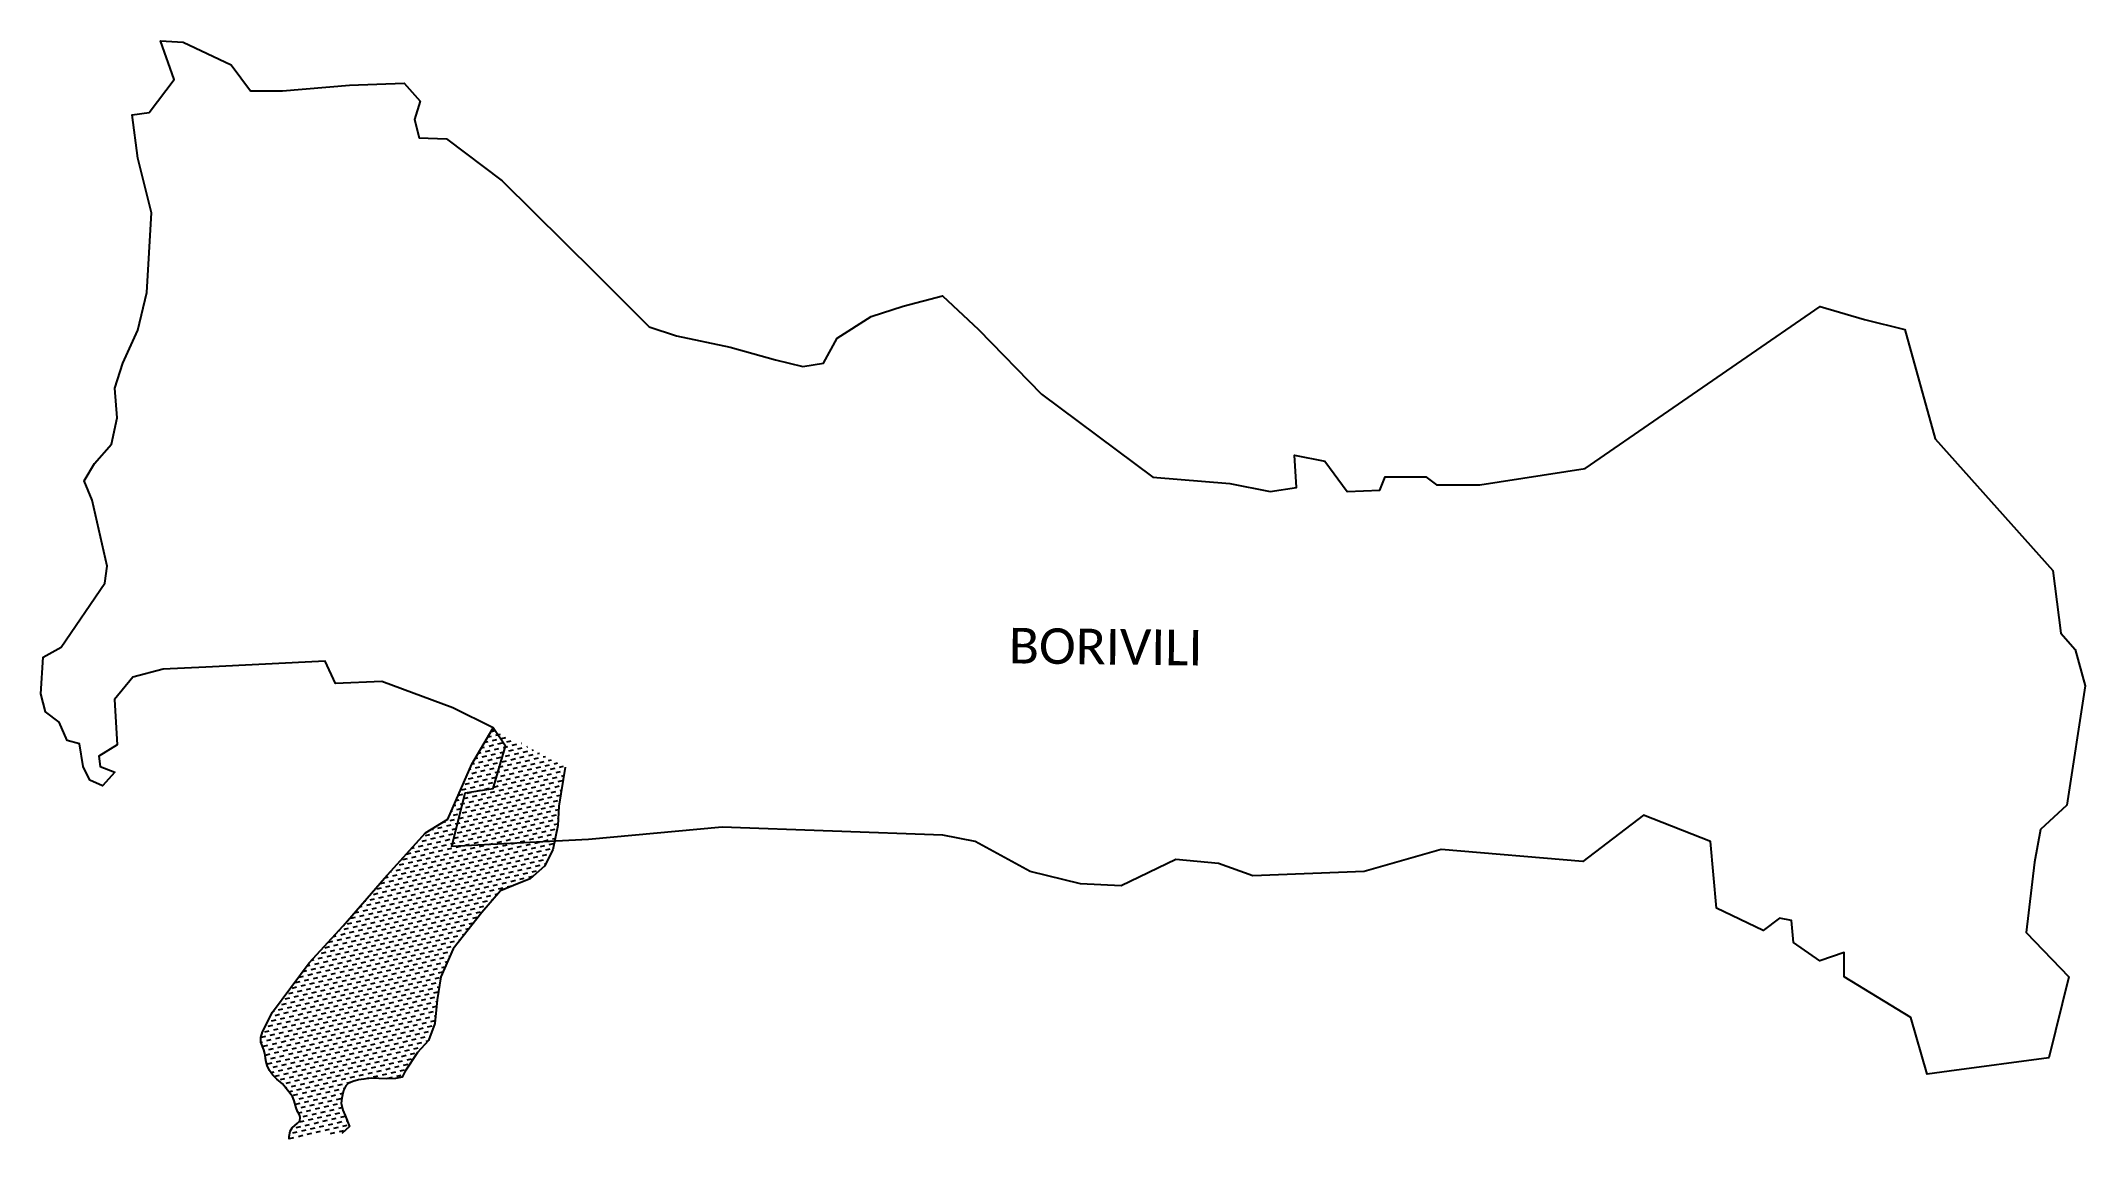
# Model space of a CAD drawing. Header units: metres. Extents: x 266208 to 280437, y 2123940 to 2131586.
import ezdxf

# ---------------------------------------------------------------- set-up
doc = ezdxf.new("R2010")
doc.units = ezdxf.units.M
for name, color, linetype in [('CREEK', 132, 'Continuous'), ('village', 3, 'Continuous'), ('VILLAGE NAME', 250, 'Continuous')]:
    doc.layers.add(name, color=color, linetype=linetype)

msp = doc.modelspace()

# ---------------------------------------------------------------- hatches: boundary and pattern name
at = {"layer": 'CREEK'}
h = msp.add_hatch(dxfattribs=at)
h.set_pattern_fill('DASH', color=256, scale=10, angle=13)
h.paths.add_polyline_path([(268311, 2125424), (268076, 2125167), (267820, 2124824), (267750, 2124687), (267739, 2124648), (267738, 2124615), (267760, 2124562), (267766, 2124535), (267768, 2124521), (267774, 2124487), (267783, 2124453), (267798, 2124417), (267822, 2124384), (267851, 2124357), (267889, 2124324), (267924, 2124280), (267960, 2124236), (267970, 2124206), (267984, 2124158), (267995, 2124131), (268006, 2124114), (268011, 2124103), (268013, 2124090), (268011, 2124066), (267995, 2124051), (267956, 2124018), (267943, 2123994), (267935, 2123959), (267935, 2123940), (268059, 2123972), (268303, 2123978), (268355, 2124027), (268325, 2124105), (268310, 2124142), (268299, 2124190), (268303, 2124225), (268307, 2124249), (268315, 2124279), (268331, 2124310), (268347, 2124327), (268379, 2124342), (268418, 2124353), (268508, 2124364), (268611, 2124359), (268677, 2124362), (268723, 2124371), (268744, 2124414), (268830, 2124543), (268905, 2124627), (268951, 2124744), (268966, 2124910), (268991, 2125070), (269077, 2125265), (269277, 2125518), (269407, 2125669), (269537, 2125722), (269614, 2125753), (269714, 2125841), (269772, 2125954), (269806, 2126124), (269813, 2126259), (269857, 2126529), (269357, 2126803), (269208, 2126550), (269041, 2126167), (268885, 2126072), (268599, 2125757)])
h.paths.add_polyline_path([(268379, 2125014), (268694, 2125014), (268694, 2125087), (268379, 2125087)], flags=24)

# ---------------------------------------------------------------- linework, layer by layer
at = {"layer": 'CREEK', "flags": 128}
for points in [[(267935, 2123940), (267935, 2123959), (267943, 2123994), (267956, 2124018), (267995, 2124051), (268011, 2124066), (268013, 2124090), (268011, 2124103), (268006, 2124114), (267995, 2124131), (267984, 2124158), (267970, 2124206), (267960, 2124236), (267924, 2124280), (267889, 2124324), (267851, 2124357), (267822, 2124384), (267798, 2124417), (267783, 2124453), (267774, 2124487), (267768, 2124521), (267766, 2124535), (267760, 2124562), (267738, 2124615), (267739, 2124648), (267750, 2124687), (267820, 2124824), (268076, 2125167), (268311, 2125424), (268599, 2125757), (268885, 2126072), (269041, 2126167), (269208, 2126550), (269357, 2126803)], [(269857, 2126529), (269813, 2126259), (269813, 2126259), (269806, 2126124), (269772, 2125954), (269714, 2125841), (269614, 2125753), (269537, 2125722), (269407, 2125669), (269277, 2125518), (269077, 2125265), (268991, 2125070), (268966, 2124910), (268951, 2124744), (268905, 2124627), (268830, 2124543), (268744, 2124414), (268723, 2124371), (268677, 2124362), (268611, 2124359), (268508, 2124364), (268418, 2124353), (268379, 2124342), (268347, 2124327), (268331, 2124310), (268315, 2124279), (268307, 2124249), (268303, 2124225), (268299, 2124190), (268310, 2124142), (268325, 2124105), (268355, 2124027), (268303, 2123978)]]:
    msp.add_lwpolyline(points, dxfattribs=at)
at = {"layer": 'village', "color": 3, "true_color": 0x00ff00}
msp.add_polyline3d([(279491, 2124412, 0), (279338, 2124392, 0), (279225, 2124787, 0), (278760, 2125069, 0), (278760, 2125238, 0), (278591, 2125181, 0), (278407, 2125308, 0), (278393, 2125463, 0), (278309, 2125477, 0), (278196, 2125393, 0), (277872, 2125548, 0), (277829, 2126013, 0), (277364, 2126196, 0), (276941, 2125872, 0), (275955, 2125957, 0), (275419, 2125802, 0), (274644, 2125773, 0), (274404, 2125858, 0), (274108, 2125886, 0), (273727, 2125703, 0), (273445, 2125717, 0), (273093, 2125802, 0), (272712, 2126013, 0), (272487, 2126055, 0), (270950, 2126112, 0), (270020, 2126027, 0), (269069, 2125976, 0), (269160, 2126351, 0), (269357, 2126380, 0), (269442, 2126676, 0), (269357, 2126803, 0), (269075, 2126943, 0), (268582, 2127127, 0), (268258, 2127113, 0), (268187, 2127268, 0), (267356, 2127225, 0), (267059, 2127211, 0), (266848, 2127155, 0), (266721, 2127000, 0), (266739, 2126684, 0), (266612, 2126605, 0), (266620, 2126534, 0), (266723, 2126494, 0), (266636, 2126399, 0), (266549, 2126439, 0), (266501, 2126534, 0), (266477, 2126692, 0), (266390, 2126716, 0), (266335, 2126843, 0), (266239, 2126914, 0), (266208, 2127041, 0), (266224, 2127295, 0), (266350, 2127366, 0), (266652, 2127810, 0), (266668, 2127929, 0), (266565, 2128389, 0), (266509, 2128524, 0), (266580, 2128643, 0), (266699, 2128778, 0), (266739, 2128962, 0), (266723, 2129168, 0), (266779, 2129342, 0), (266882, 2129572, 0), (266945, 2129834, 0), (266977, 2130389, 0), (266937, 2130556, 0), (266882, 2130770, 0), (266842, 2131071, 0), (266961, 2131087, 0), (267135, 2131317, 0), (267040, 2131586, 0), (267199, 2131578, 0), (267532, 2131420, 0), (267667, 2131238, 0), (267889, 2131238, 0), (268357, 2131277, 0), (268737, 2131293, 0), (268848, 2131166, 0), (268809, 2131039, 0), (268840, 2130912, 0), (269031, 2130904, 0), (269419, 2130611, 0), (270069, 2129969, 0), (270442, 2129596, 0), (270632, 2129533, 0), (271005, 2129453, 0), (271322, 2129366, 0), (271512, 2129319, 0), (271655, 2129342, 0), (271750, 2129517, 0), (271988, 2129668, 0), (272210, 2129739, 0), (272483, 2129812, 0), (272735, 2129577, 0), (273172, 2129126, 0), (273947, 2128548, 0), (274483, 2128505, 0), (274765, 2128449, 0), (274948, 2128477, 0), (274934, 2128703, 0), (275145, 2128660, 0), (275300, 2128449, 0), (275528, 2128458, 0), (275566, 2128552, 0), (275848, 2128552, 0), (275923, 2128496, 0), (276224, 2128496, 0), (276957, 2128609, 0), (278592, 2129737, 0), (278901, 2129647, 0), (279183, 2129577, 0), (279394, 2128816, 0), (280212, 2127899, 0), (280268, 2127462, 0), (280367, 2127349, 0), (280437, 2127096, 0), (280310, 2126264, 0), (280127, 2126095, 0), (280085, 2125869, 0), (280028, 2125379, 0), (280324, 2125069, 0), (280184, 2124505, 0)], close=True, dxfattribs=at)

# ---------------------------------------------------------------- texts
at = {"layer": 'VILLAGE NAME', "insert": (272947, 2127500), "char_height": 247.63, "attachment_point": 1, "rotation": 359.3415}
msp.add_mtext_dynamic_manual_height_columns('{\\fCalibri|b0|i0|c0|p34;BORIVILI}', width=3307.61, gutter_width=1238, heights=[554], dxfattribs=at)

doc.saveas('drawing.dxf')
